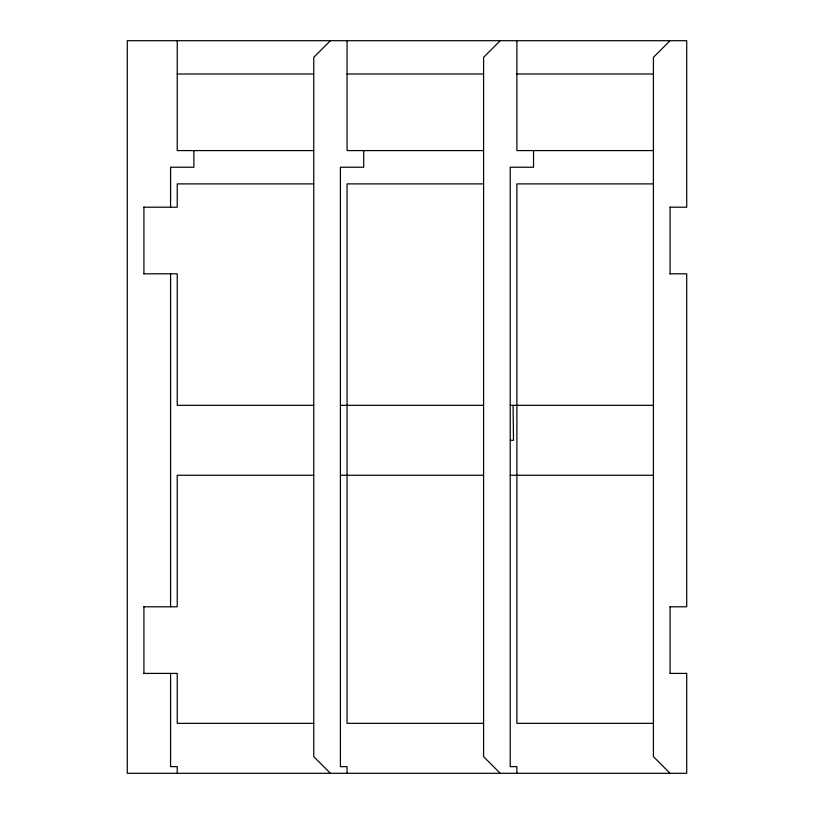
<?xml version="1.0" encoding="UTF-8"?>
<svg xmlns="http://www.w3.org/2000/svg" width="814" height="814" viewBox="0 0 814 814"><rect width="100%" height="100%" fill="white"/><g stroke="black" fill="none" stroke-linecap="round" stroke-linejoin="round"><path stroke-width="1.22" d="M330.413 40.7L313.756 57.346L313.756 756.654L330.413 773.3M500.244 40.7L483.587 57.346L483.587 756.654L500.244 773.3M670.075 40.7L653.418 57.346L653.418 756.654L670.075 773.3M177.228 74.003L313.756 74.003M347.059 74.003L483.587 74.003M516.89 74.003L653.418 74.003M313.756 150.59L177.228 150.59L177.228 40.7M483.587 150.59L347.059 150.59L347.059 40.7M653.418 150.59L516.89 150.59L516.89 40.7M313.756 183.893L177.228 183.893L177.228 207.204L143.925 207.204M483.587 183.893L347.059 183.893L347.059 723.351L483.587 723.351M653.418 183.893L516.89 183.893L516.89 723.351L653.418 723.351M670.075 207.204L686.721 207.204L686.721 40.7L127.279 40.7L127.279 773.3L686.721 773.3L686.721 673.402L670.075 673.402M143.925 273.799L177.228 273.799L177.228 405.331L313.756 405.331M670.075 273.799L686.721 273.799L686.721 606.796L670.075 606.796M340.405 405.331L483.587 405.331M510.225 405.331L653.418 405.331M510.225 440.303L513.502 440.303L513.085 405.331M313.756 475.264L177.228 475.264L177.228 606.796L143.925 606.796M340.405 475.264L483.587 475.264M510.225 475.264L653.418 475.264M143.925 673.402L177.228 673.402L177.228 723.351L313.756 723.351M670.075 206.99L670.075 274.013M670.075 606.593L670.075 673.616M533.536 150.59L533.536 167.236L510.225 167.236L510.225 766.635L516.89 766.635L516.89 773.3M363.705 150.59L363.705 167.236L340.405 167.236L340.405 766.635L347.059 766.635L347.059 773.3M193.885 150.59L193.885 167.236L170.574 167.236L170.574 207.204M177.228 773.3L177.228 766.635L170.574 766.635L170.574 673.402M170.574 273.799L170.574 606.796M143.925 206.99L143.925 274.013M143.925 606.593L143.925 673.616"/></g></svg>
